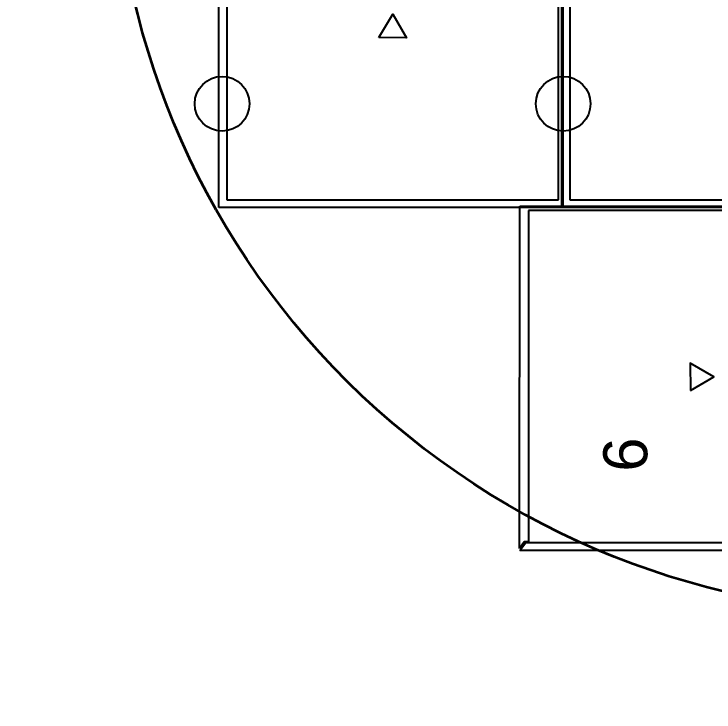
# Model space of a CAD drawing. Header units: inches. Extents: x -42 to 72, y -34 to 80.
# Drawn here: x -42.46 to 2.3, y -34.29 to 10.33 of the extents above; entities that cross this region are included whole.
import ezdxf

# ---------------------------------------------------------------- set-up
doc = ezdxf.new("R2010")
doc.units = ezdxf.units.IN
doc.header["$MEASUREMENT"] = 0
doc.layers.add('Layer 1', color=7, linetype='Continuous')
doc.styles.get("Standard").update_dxf_attribs({"font": 'arial.ttf'})

msp = doc.modelspace()

# ---------------------------------------------------------------- linework, layer by layer
for p, q in [((-29.367, -2.034), (-29.367, 47.967)), ((-7.424, -2.034), (-7.424, 47.967)), ((-7.354, 47.967), (-7.354, -2.034)), ((-28.857, 47.575), (-28.857, -1.558)), ((-6.913, 47.575), (-6.913, -1.558)), ((-7.643, -1.558), (-7.643, 47.412)), ((-28.857, -1.558), (-7.643, -1.558)), ((-6.913, -1.558), (14.301, -1.558)), ((-7.354, -2.034), (-29.367, -2.034)), ((-10.143, -23.838), (-10.116, -1.948)), ((-10.116, -1.948), (39.885, -1.948)), ((39.408, -2.237), (-9.561, -2.237)), ((-9.561, -2.237), (-9.561, -23.417)), ((14.59, -2.034), (-7.424, -2.034)), ((-9.832, -23.417), (-10.143, -23.838)), ((-10.116, -23.961), (-9.724, -23.451)), ((-9.561, -23.417), (-9.832, -23.417)), ((-9.724, -23.451), (39.408, -23.451)), ((39.885, -23.961), (-10.116, -23.961))]:
    msp.add_line(p, q)
for points in [[(-19.119, 8.83), (-18.229, 10.316), (-17.364, 8.796), (-19.119, 8.83)], [(0.812, -13.747), (2.298, -12.856), (0.778, -11.992), (0.812, -13.747)]]:
    msp.add_lwpolyline(points)
for centre in [(-29.151, 4.591), (-7.341, 4.591)]:
    msp.add_circle(centre, 1.75)
at = {"layer": 'Layer 1', "color": 240, "lineweight": 35, "true_color": 0xed1c24}
msp.add_open_spline([(54.183, -9.087), (71.825, 12.728), (68.441, 44.715), (46.625, 62.356), (24.81, 79.998), (-7.176, 76.614), (-24.818, 54.799), (-42.459, 32.984), (-39.075, 0.998), (-17.26, -16.644), (4.555, -34.286), (36.542, -30.902), (54.183, -9.087)], degree=3, knots=[0, 0, 0, 0, 1, 1, 1, 2, 2, 2, 3, 3, 3, 4, 4, 4, 4], dxfattribs=at)

# ---------------------------------------------------------------- texts
at = {"insert": (-4.772, -18.925), "char_height": 2.81, "attachment_point": 1, "rotation": 90}
msp.add_mtext_dynamic_manual_height_columns('6', width=0.53995, gutter_width=1, heights=[0], dxfattribs=at)

doc.saveas('drawing.dxf')
